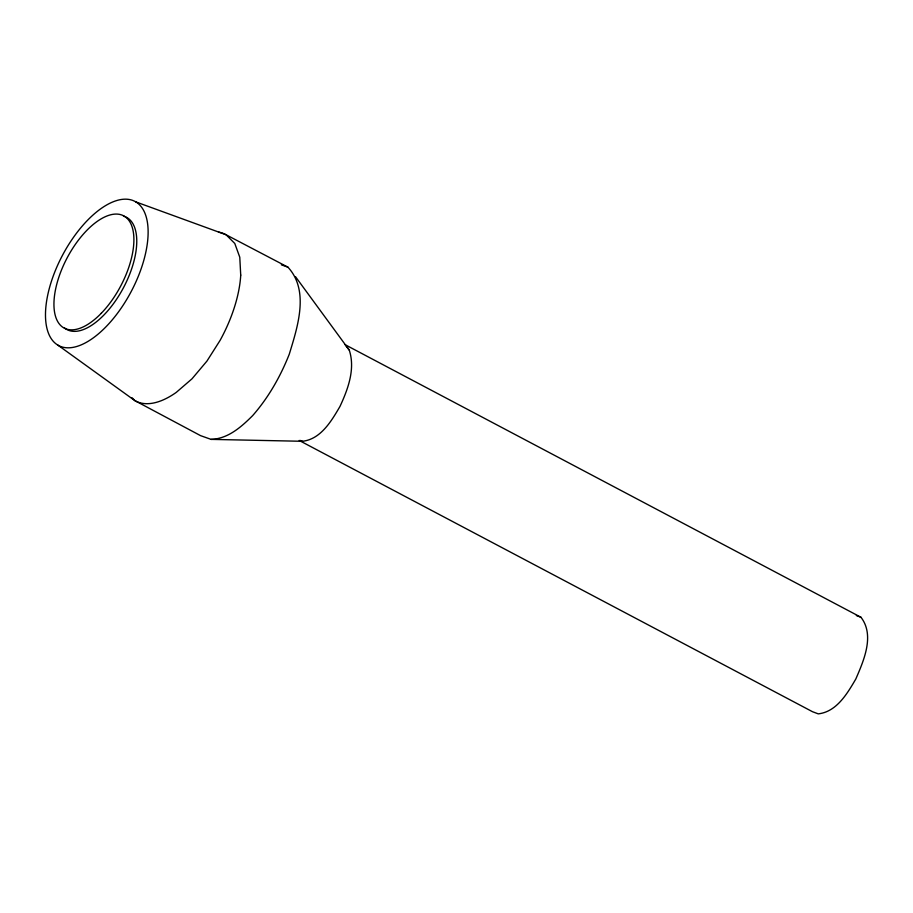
<?xml version="1.0" encoding="UTF-8"?>
<svg xmlns="http://www.w3.org/2000/svg" width="913" height="913" viewBox="0 0 913 913"><rect width="100%" height="100%" fill="white"/><g stroke="black" fill="none" stroke-linecap="round" stroke-linejoin="round"><path stroke-width="1.37" d="M57.827 345.091L134.919 400.67L200.575 435.649L211.097 439.381C228.056 438.776 241.249 426.999 252.639 415.632C268.49 397.577 280.417 376.533 289.261 354.255C297.433 327.356 309.769 290.756 287.915 267.155L226.093 234.778L135.74 201.864A81.542 38.837 -62.1 0 0 48.412 291.989A81.542 38.837 -62.1 0 0 106.193 326.58A81.542 38.837 -62.1 0 0 135.74 201.864M211.097 439.381L302.431 441.287C320.84 439.244 331.476 420.95 339.978 406.445C347.967 389.2 355.522 369.023 349.245 350.067L295.458 276.639M281.341 264.816L287.915 267.155M856.348 615.545L860.959 617.268C874.939 635.322 863.755 660.613 855.801 679.032C847.298 693.526 836.662 711.832 818.253 713.863L812.49 711.706L299.19 440.465M300.126 440.42L302.431 441.287M860.959 617.268L345.137 344.692L349.245 350.067M132.02 397.771L134.919 400.67A98.033 46.689 -62.1 0 0 176.255 392.396L191.981 378.838L206.931 361.103L220.079 340.401A92.475 44.041 -62.1 0 0 240.735 275.098M240.724 275.11L239.777 257.226L234.789 243.474L226.093 234.778A98.033 46.689 -62.1 0 0 218.515 232.096M123.483 216.13A63.522 30.255 -62.1 0 1 123.426 287.8A63.522 30.255 -62.1 0 1 64.287 327.71M101.229 313.319A63.522 30.255 -62.1 0 0 124.248 216.164A63.522 30.255 -62.1 0 0 56.218 286.385A63.522 30.255 -62.1 0 0 101.229 313.319"/></g></svg>
